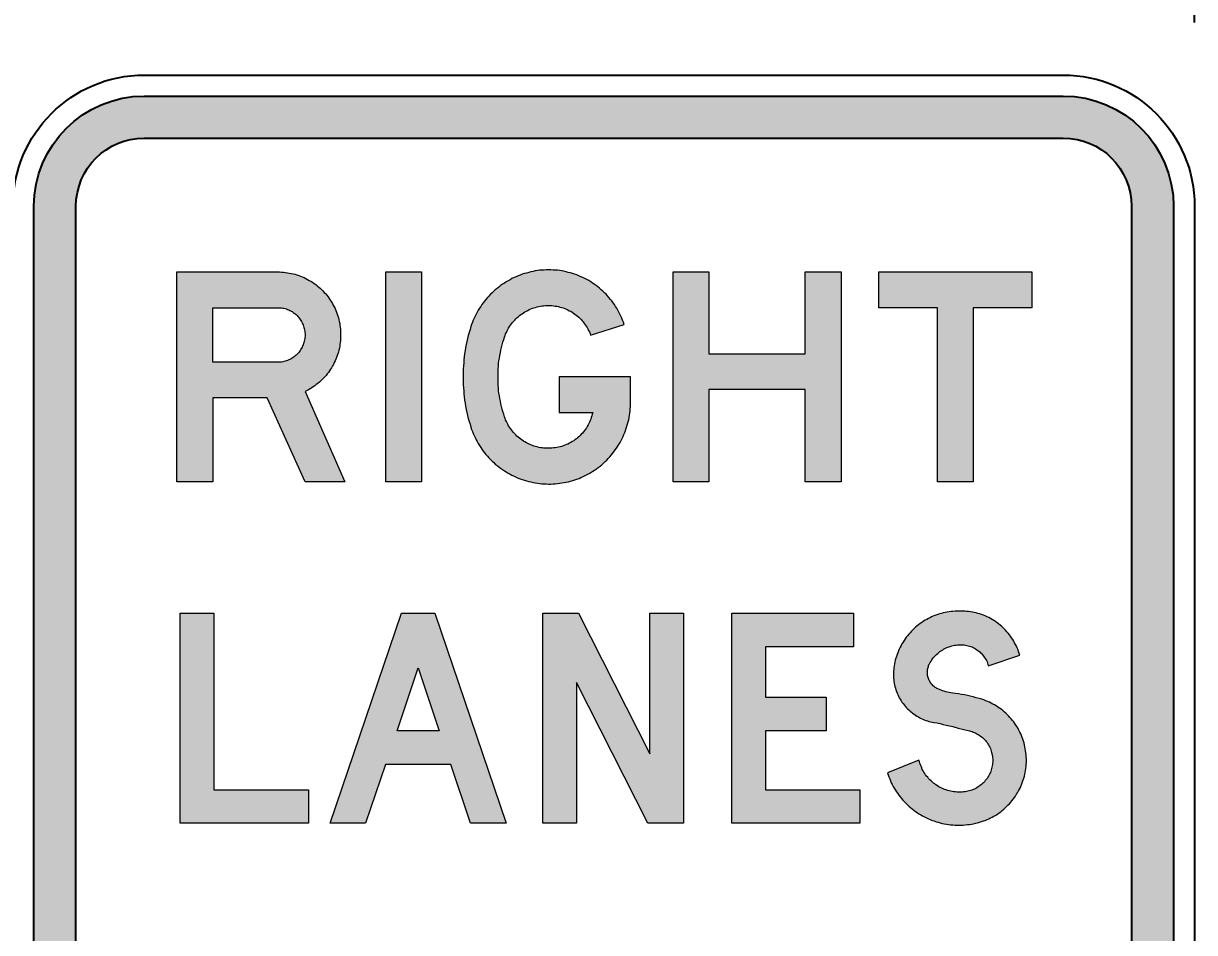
# Model space of a CAD drawing. Extents: x 0 to 420, y 0 to 297.
# Drawn here: x 278.55 to 323.15, y 192.28 to 226.91 of the extents above; entities that cross this region are included whole.
import ezdxf

# ---------------------------------------------------------------- set-up
doc = ezdxf.new("R2010")
doc.units = 0
doc.layers.get('0').update_dxf_attribs({"linetype": 'CONTINUOUS'})
doc.layers.get('DEFPOINTS').update_dxf_attribs({"linetype": 'CONTINUOUS'})
for name, color, linetype in [('L25', 1, 'CONTINUOUS'), ('L35', 3, 'CONTINUOUS'), ('T25', 1, 'CONTINUOUS')]:
    doc.layers.add(name, color=color, linetype=linetype)
doc.styles.add('ISO', font='iso3098b.shx')
doc.dimstyles.new('SIGNSDIM', dxfattribs={"dimtxt": 2.5, "dimasz": 0.2, "dimexe": 1.5, "dimexo": 2, "dimgap": 1.5, "dimtad": 1, "dimdec": 4, "dimlfac": 10, "dimrnd": 1, "dimdsep": 46, "dimtxsty": 'ISO', "dimblk": 'SGNDIM', "dimcen": 2.5, "dimse2": 1, "dimadec": 0, "dimazin": 0, "dimtfac": 1, "dimtdec": 4, "dimtix": 1, "dimtmove": 0, "dimatfit": 3, "dimldrblk": 'SGNDIM', "dimfxl": 1, "dimtolj": 1, "dimtzin": 0, "dimarcsym": 0})

# ---------------------------------------------------------------- blocks, each defined once
blk = doc.blocks.new('SGNDIM')
for p, q in [((0, 4.5), (0, -4.5)), ((0, 0), (-1, 0))]:
    blk.add_line(p, q)
blk = doc.blocks.new('*D46')
at = {"layer": 'DEFPOINTS', "color": 0, "transparency": 16777216}
for p in [(323.153, 237.943), (278.153, 224.943), (323.153, 224.943)]:
    blk.add_point(p, dxfattribs=at)
at = {"layer": 'T25', "color": 0, "lineweight": -2, "transparency": 16777216}
for p, q in [((278.153, 226.943), (278.153, 239.443)), ((323.153, 226.943), (323.153, 239.443)), ((278.353, 237.943), (322.953, 237.943))]:
    blk.add_line(p, q, dxfattribs=at)
at = {"layer": 'T25', "color": 0, "lineweight": -2, "transparency": 16777216, "xscale": 0.2, "yscale": 0.2, "zscale": 0.2, "rotation": 180}
blk.add_blockref('SGNDIM', (278.153, 237.943), dxfattribs=at)
at = {"layer": 'T25', "color": 0, "lineweight": -2, "transparency": 16777216, "xscale": 0.2, "yscale": 0.2, "zscale": 0.2}
blk.add_blockref('SGNDIM', (323.153, 237.943), dxfattribs=at)
at = {"layer": 'T25', "color": 0, "transparency": 16777216, "insert": (300.653, 240.693), "char_height": 2.5, "attachment_point": 5, "style": 'ISO'}
blk.add_mtext('\\A1;450', dxfattribs=at)

msp = doc.modelspace()

# ---------------------------------------------------------------- hatches: boundary and pattern name
at = {"layer": 'L25'}
h = msp.add_hatch(color=256, dxfattribs=at)
edge = h.paths.add_edge_path()
edge.add_line((278.952689, 154.943323), (278.952689, 219.943323))
edge.add_arc((283.152689, 219.943323), 4.2, 90, 180, ccw=False)
edge.add_line((283.152689, 224.143323), (318.152689, 224.143323))
edge.add_arc((318.152689, 219.943323), 4.2, 0, 90, ccw=False)
edge.add_line((322.352689, 219.943323), (322.352689, 154.943323))
edge.add_arc((318.152689, 154.943323), 4.2, -90, 0, ccw=False)
edge.add_line((318.152689, 150.743323), (283.152689, 150.743323))
edge.add_arc((283.152689, 154.943323), 4.2, 180, 270, ccw=False)
edge = h.paths.add_edge_path(flags=16)
edge.add_line((280.552689, 154.943323), (280.552689, 219.943323))
edge.add_arc((283.152689, 219.943323), 2.6, 90, 180, ccw=False)
edge.add_line((283.152689, 222.543323), (318.152689, 222.543323))
edge.add_arc((318.152689, 219.943323), 2.6, 0, 90, ccw=False)
edge.add_line((320.752689, 219.943323), (320.752689, 154.943323))
edge.add_arc((318.152689, 154.943323), 2.6, -90, 0, ccw=False)
edge.add_line((318.152689, 152.343323), (283.152689, 152.343323))
edge.add_arc((283.152689, 154.943323), 2.6, 180, 270, ccw=False)
h = msp.add_hatch(color=256, dxfattribs=at)
h.paths.add_polyline_path([(292.357564, 217.444705), (293.713565, 217.444705), (293.713565, 209.441882), (292.357564, 209.441882)])
h.paths.add_polyline_path([(311.12364, 217.444705), (316.959284, 217.444705), (316.959284, 216.082651), (314.719462, 216.082651), (314.719462, 209.441882), (313.363462, 209.441882), (313.363462, 216.082651), (311.12364, 216.082651)])
h.paths.add_polyline_path([(303.29637, 217.444705), (304.65237, 217.444705), (304.65237, 214.327115), (308.326889, 214.327115), (308.326889, 217.444705), (309.688943, 217.444705), (309.688943, 209.441882), (308.326889, 209.441882), (308.326889, 212.965061), (304.65237, 212.965061), (304.65237, 209.441882), (303.29637, 209.441882)])
h.paths.add_polyline_path([(288.235081, 214.006276), (285.75917, 214.006276), (285.75917, 216.082651), (288.235081, 216.082651), (288.28351, 216.082651), (288.331938, 216.082651), (288.380367, 216.076598), (288.428796, 216.064491), (288.471171, 216.058437), (288.519599, 216.04633), (288.568028, 216.034223), (288.610403, 216.016062), (288.658831, 215.997901), (288.701206, 215.97974), (288.743581, 215.955526), (288.785956, 215.931312), (288.822278, 215.901044), (288.864653, 215.87683), (288.900974, 215.846562), (288.937296, 215.816294), (288.973617, 215.779973), (289.003885, 215.743651), (289.034153, 215.70733), (289.064421, 215.671008), (289.094689, 215.634687), (289.118903, 215.592312), (289.143117, 215.549937), (289.167331, 215.507562), (289.185492, 215.465187), (289.203653, 215.422812), (289.221814, 215.374383), (289.233921, 215.332008), (289.246028, 215.28358), (289.258135, 215.235151), (289.264189, 215.186722), (289.270242, 215.138294), (289.276296, 215.089865), (289.276296, 215.041437), (289.276296, 214.999062), (289.270242, 214.950633), (289.264189, 214.902205), (289.258135, 214.853776), (289.246028, 214.805347), (289.233921, 214.756919), (289.221814, 214.714544), (289.203653, 214.666115), (289.185492, 214.62374), (289.167331, 214.581365), (289.143117, 214.53899), (289.118903, 214.496615), (289.094689, 214.45424), (289.064421, 214.417919), (289.034153, 214.375544), (289.003885, 214.339222), (288.973617, 214.308954), (288.937296, 214.272633), (288.900974, 214.242365), (288.864653, 214.212097), (288.822278, 214.181829), (288.785956, 214.157615), (288.743581, 214.133401), (288.701206, 214.109187), (288.658831, 214.091026), (288.610403, 214.072865), (288.568028, 214.054704), (288.519599, 214.042597), (288.471171, 214.03049), (288.428796, 214.018383), (288.380367, 214.012329), (288.331938, 214.006276), (288.28351, 214.006276)], flags=16)
h.paths.add_polyline_path([(289.276296, 212.886365), (290.795742, 209.441882), (289.276296, 209.441882), (287.835545, 212.644222), (285.75917, 212.644222), (285.75917, 209.441882), (284.397116, 209.441882), (284.397116, 217.444705), (288.235081, 217.444705), (288.307724, 217.444705), (288.380367, 217.438652), (288.459063, 217.432598), (288.531706, 217.426544), (288.604349, 217.414437), (288.676992, 217.40233), (288.749635, 217.390223), (288.822278, 217.372062), (288.894921, 217.353901), (288.96151, 217.335741), (289.034153, 217.311526), (289.100742, 217.287312), (289.173385, 217.257044), (289.239974, 217.226776), (289.306564, 217.196509), (289.373153, 217.160187), (289.439742, 217.123866), (289.500278, 217.087544), (289.560814, 217.051223), (289.621349, 217.008848), (289.681885, 216.960419), (289.742421, 216.918044), (289.796903, 216.869616), (289.857439, 216.821187), (289.905867, 216.772759), (289.960349, 216.718276), (290.008778, 216.663794), (290.06326, 216.609312), (290.105635, 216.55483), (290.154064, 216.494294), (290.196439, 216.433758), (290.238814, 216.373223), (290.275135, 216.312687), (290.31751, 216.246098), (290.353832, 216.179508), (290.3841, 216.118973), (290.420421, 216.052383), (290.444635, 215.97974), (290.474903, 215.913151), (290.499117, 215.840508), (290.523332, 215.773919), (290.547546, 215.701276), (290.565707, 215.628633), (290.577814, 215.55599), (290.595975, 215.483348), (290.608082, 215.410705), (290.614135, 215.338062), (290.626242, 215.265419), (290.632296, 215.192776), (290.632296, 215.120133), (290.632296, 215.041437), (290.632296, 214.968794), (290.632296, 214.896151), (290.626242, 214.823508), (290.614135, 214.750865), (290.608082, 214.684276), (290.595975, 214.611633), (290.583867, 214.53899), (290.565707, 214.466347), (290.547546, 214.393704), (290.529385, 214.327115), (290.505171, 214.260526), (290.480957, 214.187883), (290.450689, 214.121294), (290.420421, 214.054704), (290.390153, 213.988115), (290.359885, 213.921526), (290.323564, 213.86099), (290.287242, 213.794401), (290.250921, 213.733865), (290.208546, 213.673329), (290.166171, 213.618847), (290.123796, 213.558311), (290.075367, 213.503829), (290.026939, 213.449347), (289.97851, 213.394865), (289.930082, 213.340383), (289.875599, 213.291954), (289.821117, 213.243526), (289.766635, 213.195097), (289.706099, 213.152722), (289.651617, 213.104293), (289.591082, 213.061918), (289.530546, 213.025597), (289.47001, 212.989276), (289.403421, 212.952954), (289.336831, 212.916633)])
h.paths.add_polyline_path([(298.550369, 217.523402), (298.465619, 217.523402), (298.380869, 217.517348), (298.296119, 217.511294), (298.211369, 217.505241), (298.126619, 217.493134), (298.041869, 217.481027), (297.963173, 217.462866), (297.878423, 217.444705), (297.793673, 217.426544), (297.714976, 217.40233), (297.630226, 217.378116), (297.55153, 217.353901), (297.472833, 217.323634), (297.394137, 217.293366), (297.31544, 217.263098), (297.236744, 217.226776), (297.158047, 217.190455), (297.085405, 217.14808), (297.012762, 217.105705), (296.934065, 217.06333), (296.867476, 217.020955), (296.794833, 216.972526), (296.72219, 216.924098), (296.655601, 216.869616), (296.589012, 216.815134), (296.522422, 216.760651), (296.461887, 216.706169), (296.401351, 216.645633), (296.340815, 216.591151), (296.280279, 216.524562), (296.225797, 216.464026), (296.165261, 216.397437), (296.116833, 216.330848), (296.062351, 216.264258), (296.013922, 216.197669), (295.965494, 216.125026), (295.917065, 216.058437), (295.87469, 215.985794), (295.832315, 215.907098), (295.78994, 215.834455), (295.753619, 215.755758), (295.717297, 215.683115), (295.680976, 215.604419), (295.650708, 215.525723), (295.62044, 215.447026), (295.596226, 215.362276), (295.559904, 215.253312), (295.523583, 215.138294), (295.493315, 215.023276), (295.469101, 214.908258), (295.438833, 214.79324), (295.414618, 214.678222), (295.390404, 214.563204), (295.372243, 214.448187), (295.354083, 214.327115), (295.341976, 214.212097), (295.323815, 214.091026), (295.317761, 213.976008), (295.305654, 213.86099), (295.299601, 213.739919), (295.293547, 213.618847), (295.293547, 213.503829), (295.293547, 213.382758), (295.293547, 213.26774), (295.299601, 213.146668), (295.305654, 213.031651), (295.317761, 212.910579), (295.323815, 212.795561), (295.341976, 212.680543), (295.354083, 212.559472), (295.372243, 212.444454), (295.390404, 212.329436), (295.414618, 212.208365), (295.438833, 212.093347), (295.469101, 211.978329), (295.493315, 211.863311), (295.523583, 211.748293), (295.559904, 211.639329), (295.596226, 211.524311), (295.62044, 211.445615), (295.650708, 211.366918), (295.680976, 211.288222), (295.717297, 211.209525), (295.753619, 211.130829), (295.78994, 211.052132), (295.832315, 210.979489), (295.87469, 210.906847), (295.917065, 210.834204), (295.965494, 210.761561), (296.013922, 210.688918), (296.062351, 210.622329), (296.116833, 210.555739), (296.165261, 210.48915), (296.225797, 210.422561), (296.280279, 210.362025), (296.340815, 210.301489), (296.401351, 210.240954), (296.461887, 210.180418), (296.522422, 210.125936), (296.589012, 210.071454), (296.655601, 210.016971), (296.72219, 209.968543), (296.794833, 209.920114), (296.867476, 209.871686), (296.934065, 209.823257), (297.012762, 209.780882), (297.085405, 209.738507), (297.158047, 209.702186), (297.236744, 209.665864), (297.31544, 209.629543), (297.394137, 209.593221), (297.472833, 209.562953), (297.55153, 209.532686), (297.630226, 209.508471), (297.714976, 209.484257), (297.793673, 209.460043), (297.878423, 209.441882), (297.963173, 209.423721), (298.041869, 209.411614), (298.126619, 209.393453), (298.211369, 209.3874), (298.296119, 209.375293), (298.380869, 209.369239), (298.465619, 209.369239), (298.550369, 209.363186), (298.635119, 209.363186), (298.719869, 209.369239), (298.804619, 209.375293), (298.889369, 209.381346), (298.974119, 209.393453), (299.058869, 209.405561), (299.143619, 209.417668), (299.222316, 209.435828), (299.307066, 209.453989), (299.385762, 209.478203), (299.470512, 209.496364), (299.549209, 209.526632), (299.627905, 209.550846), (299.712655, 209.581114), (299.785298, 209.617436), (299.863994, 209.647703), (299.942691, 209.684025), (300.015334, 209.7264), (300.09403, 209.762721), (300.166673, 209.805096), (300.239316, 209.853525), (300.305905, 209.8959), (300.378548, 209.944329), (300.445137, 209.998811), (300.511727, 210.047239), (300.578316, 210.101721), (300.638852, 210.156204), (300.705441, 210.216739), (300.765977, 210.277275), (300.820459, 210.337811), (300.880995, 210.398346), (300.935477, 210.464936), (300.989959, 210.525471), (301.038387, 210.592061), (301.09287, 210.664704), (301.141298, 210.731293), (301.183673, 210.803936), (301.232102, 210.876579), (301.274477, 210.949222), (301.310798, 211.021864), (301.353173, 211.100561), (301.389495, 211.173204), (301.419763, 211.2519), (301.456084, 211.330597), (301.486352, 211.409293), (301.510566, 211.48799), (301.53478, 211.57274), (301.558995, 211.651436), (301.583209, 211.736186), (301.60137, 211.814882), (301.61953, 211.899632), (301.631638, 211.984383), (301.643745, 212.069133), (301.655852, 212.153883), (301.661905, 212.232579), (301.667959, 212.317329), (301.667959, 212.402079), (301.667959, 213.443294), (298.949905, 213.443294), (298.949905, 212.087293), (300.233262, 212.087293), (300.215102, 212.020704), (300.202994, 211.960168), (300.17878, 211.899632), (300.160619, 211.839097), (300.136405, 211.784615), (300.112191, 211.724079), (300.081923, 211.669597), (300.057709, 211.615115), (300.021387, 211.560632), (299.991119, 211.50615), (299.954798, 211.451668), (299.918477, 211.40324), (299.876102, 211.348757), (299.83978, 211.300329), (299.797405, 211.257954), (299.748977, 211.209525), (299.706602, 211.16715), (299.658173, 211.124775), (299.609744, 211.088454), (299.555262, 211.052132), (299.506834, 211.015811), (299.452351, 210.979489), (299.397869, 210.949222), (299.343387, 210.918954), (299.282851, 210.888686), (299.228369, 210.864472), (299.167834, 210.840257), (299.107298, 210.816043), (299.052816, 210.797882), (298.99228, 210.779722), (298.925691, 210.767614), (298.865155, 210.755507), (298.804619, 210.7434), (298.744083, 210.737347), (298.677494, 210.731293), (298.616958, 210.725239), (298.550369, 210.725239), (298.489833, 210.725239), (298.429298, 210.731293), (298.362708, 210.731293), (298.302173, 210.7434), (298.241637, 210.749454), (298.175048, 210.761561), (298.114512, 210.779722), (298.053976, 210.791829), (297.99344, 210.809989), (297.932905, 210.834204), (297.878423, 210.858418), (297.817887, 210.882632), (297.763405, 210.906847), (297.708923, 210.937114), (297.648387, 210.967382), (297.599958, 210.99765), (297.545476, 211.033972), (297.490994, 211.070293), (297.442565, 211.112668), (297.394137, 211.148989), (297.345708, 211.191364), (297.303333, 211.233739), (297.260958, 211.282168), (297.218583, 211.330597), (297.176208, 211.372972), (297.139887, 211.427454), (297.097512, 211.475882), (297.067244, 211.530365), (297.030922, 211.584847), (297.000655, 211.639329), (296.970387, 211.693811), (296.946172, 211.748293), (296.915904, 211.808829), (296.897744, 211.863311), (296.873529, 211.923847), (296.843262, 212.020704), (296.812994, 212.123615), (296.782726, 212.220472), (296.758512, 212.323383), (296.734297, 212.42024), (296.716137, 212.52315), (296.691922, 212.626061), (296.679815, 212.722918), (296.661654, 212.825829), (296.649547, 212.92874), (296.643494, 213.031651), (296.631387, 213.134561), (296.625333, 213.237472), (296.625333, 213.340383), (296.625333, 213.443294), (296.625333, 213.546204), (296.625333, 213.649115), (296.631387, 213.752026), (296.643494, 213.854936), (296.649547, 213.957847), (296.661654, 214.060758), (296.679815, 214.163669), (296.691922, 214.266579), (296.716137, 214.36949), (296.734297, 214.466347), (296.758512, 214.569258), (296.782726, 214.666115), (296.812994, 214.769026), (296.843262, 214.865883), (296.873529, 214.96274), (296.897744, 215.023276), (296.915904, 215.083812), (296.946172, 215.138294), (296.970387, 215.19883), (297.000655, 215.253312), (297.030922, 215.307794), (297.067244, 215.362276), (297.097512, 215.410705), (297.139887, 215.465187), (297.176208, 215.513615), (297.218583, 215.562044), (297.260958, 215.610473), (297.303333, 215.652848), (297.345708, 215.695223), (297.394137, 215.737598), (297.442565, 215.779973), (297.490994, 215.816294), (297.545476, 215.852615), (297.599958, 215.888937), (297.648387, 215.919205), (297.708923, 215.949473), (297.763405, 215.97974), (297.817887, 216.010008), (297.878423, 216.034223), (297.932905, 216.058437), (297.99344, 216.076598), (298.053976, 216.094758), (298.114512, 216.112919), (298.175048, 216.125026), (298.241637, 216.137133), (298.302173, 216.149241), (298.362708, 216.155294), (298.429298, 216.161348), (298.489833, 216.161348), (298.550369, 216.161348), (298.616958, 216.161348), (298.677494, 216.161348), (298.73803, 216.155294), (298.804619, 216.143187), (298.865155, 216.137133), (298.925691, 216.125026), (298.986226, 216.106866), (299.046762, 216.088705), (299.107298, 216.070544), (299.167834, 216.04633), (299.228369, 216.022115), (299.282851, 215.997901), (299.337334, 215.967633), (299.397869, 215.943419), (299.446298, 215.907098), (299.50078, 215.87683), (299.555262, 215.840508), (299.603691, 215.798133), (299.652119, 215.761812), (299.700548, 215.719437), (299.742923, 215.677062), (299.791352, 215.628633), (299.833727, 215.586258), (299.870048, 215.53783), (299.912423, 215.483348), (299.948744, 215.434919), (299.985066, 215.380437), (300.015334, 215.325955), (300.045602, 215.271472), (300.075869, 215.21699), (300.106137, 215.162508), (300.130352, 215.101972), (300.148512, 215.041437), (301.43187, 215.447026), (301.401602, 215.525723), (301.371334, 215.604419), (301.341066, 215.683115), (301.304745, 215.755758), (301.268423, 215.834455), (301.232102, 215.907098), (301.189727, 215.985794), (301.147352, 216.058437), (301.104977, 216.125026), (301.056548, 216.197669), (301.00812, 216.264258), (300.959691, 216.336901), (300.905209, 216.397437), (300.850727, 216.464026), (300.796245, 216.530616), (300.741762, 216.591151), (300.681227, 216.651687), (300.620691, 216.706169), (300.554102, 216.766705), (300.493566, 216.821187), (300.426977, 216.875669), (300.360387, 216.924098), (300.293798, 216.972526), (300.221155, 217.020955), (300.154566, 217.069384), (300.081923, 217.111759), (300.00928, 217.154134), (299.930584, 217.190455), (299.857941, 217.226776), (299.779244, 217.263098), (299.700548, 217.299419), (299.621851, 217.329687), (299.543155, 217.353901), (299.464459, 217.384169), (299.385762, 217.408384), (299.301012, 217.426544), (299.222316, 217.450759), (299.137566, 217.468919), (299.052816, 217.481027), (298.974119, 217.493134), (298.889369, 217.505241), (298.804619, 217.511294), (298.719869, 217.517348), (298.635119, 217.523402)])
h = msp.add_hatch(color=256, dxfattribs=at)
h.paths.add_polyline_path([(305.531768, 204.440093), (310.168805, 204.440093), (310.168805, 203.162789), (306.815126, 203.162789), (306.815126, 201.243806), (309.127591, 201.243806), (309.127591, 199.960449), (306.815126, 199.960449), (306.815126, 197.720627), (310.410948, 197.720627), (310.410948, 196.443323), (305.531768, 196.443323)])
h.paths.add_polyline_path([(298.33407, 204.440093), (299.690071, 204.440093), (302.408125, 199.082681), (302.408125, 204.440093), (303.685429, 204.440093), (303.685429, 196.443323), (302.329428, 196.443323), (299.611374, 201.800735), (299.611374, 196.443323), (298.33407, 196.443323)])
h.paths.add_polyline_path([(290.228337, 196.443323), (292.946391, 204.440093), (294.223695, 204.440093), (296.941749, 196.443323), (295.579695, 196.443323), (294.822998, 198.683145), (292.347087, 198.683145), (291.584337, 196.443323)])
h.paths.add_polyline_path([(294.381087, 199.960449), (292.782944, 199.960449), (293.582016, 202.363717)], flags=16)
h.paths.add_polyline_path([(284.525871, 204.440093), (285.803175, 204.440093), (285.803175, 197.720627), (289.405051, 197.720627), (289.405051, 196.443323), (284.525871, 196.443323)])
h.paths.add_polyline_path([(315.296181, 202.442414), (316.494788, 202.84195), (316.476628, 202.914592), (316.452413, 202.981182), (316.428199, 203.053825), (316.397931, 203.120414), (316.367663, 203.187003), (316.337396, 203.253593), (316.301074, 203.320182), (316.264753, 203.380718), (316.228431, 203.447307), (316.186056, 203.507843), (316.143681, 203.568378), (316.101306, 203.62286), (316.052878, 203.683396), (316.004449, 203.737878), (315.95602, 203.792361), (315.907592, 203.846843), (315.85311, 203.895271), (315.798628, 203.9437), (315.744145, 203.992128), (315.68361, 204.040557), (315.629128, 204.082932), (315.568592, 204.125307), (315.508056, 204.167682), (315.441467, 204.204003), (315.380931, 204.240325), (315.314342, 204.276646), (315.247752, 204.306914), (315.181163, 204.337182), (315.114574, 204.36745), (315.041931, 204.391664), (314.975342, 204.415878), (314.902699, 204.434039), (314.83611, 204.4522), (314.763467, 204.470361), (314.690824, 204.488521), (314.618181, 204.500629), (314.545538, 204.506682), (314.472895, 204.512736), (314.400252, 204.518789), (314.321556, 204.524843), (314.248913, 204.524843), (314.17627, 204.524843), (314.103627, 204.518789), (314.030984, 204.518789), (313.952288, 204.512736), (313.879645, 204.506682), (313.807002, 204.494575), (313.728306, 204.482468), (313.655663, 204.470361), (313.58302, 204.4522), (313.510377, 204.434039), (313.437734, 204.415878), (313.371145, 204.391664), (313.298502, 204.36745), (313.225859, 204.337182), (313.15927, 204.312968), (313.092681, 204.276646), (313.026091, 204.246378), (312.959502, 204.210057), (312.892913, 204.173736), (312.832377, 204.137414), (312.765788, 204.095039), (312.705252, 204.052664), (312.644716, 204.004236), (312.590234, 203.961861), (312.529698, 203.913432), (312.475216, 203.85895), (312.420734, 203.810521), (312.366252, 203.756039), (312.317823, 203.701557), (312.269395, 203.647075), (312.220966, 203.586539), (312.172538, 203.526003), (312.130163, 203.465468), (312.087788, 203.404932), (312.051466, 203.344396), (312.009091, 203.277807), (311.97277, 203.211218), (311.936448, 203.144628), (311.90618, 203.078039), (311.875913, 203.01145), (311.845645, 202.938807), (311.82143, 202.872217), (311.797216, 202.799575), (311.779055, 202.726932), (311.754841, 202.654289), (311.73668, 202.581646), (311.724573, 202.509003), (311.712466, 202.43636), (311.700359, 202.363717), (311.694305, 202.297128), (311.688252, 202.230539), (311.682198, 202.163949), (311.682198, 202.103414), (311.682198, 202.036824), (311.688252, 201.970235), (311.694305, 201.903646), (311.700359, 201.84311), (311.712466, 201.776521), (311.724573, 201.709932), (311.742734, 201.649396), (311.760895, 201.582806), (311.779055, 201.522271), (311.797216, 201.461735), (311.82143, 201.401199), (311.851698, 201.340664), (311.875913, 201.280128), (311.90618, 201.225646), (311.942502, 201.16511), (311.97277, 201.110628), (312.009091, 201.056146), (312.051466, 201.001664), (312.087788, 200.953235), (312.130163, 200.898753), (312.172538, 200.850324), (312.220966, 200.801896), (312.269395, 200.759521), (312.317823, 200.717146), (312.366252, 200.674771), (312.41468, 200.632396), (312.469163, 200.596074), (312.523645, 200.559753), (312.578127, 200.523431), (312.632609, 200.493163), (312.687091, 200.462896), (312.741573, 200.432628), (312.802109, 200.408413), (312.856591, 200.384199), (312.917127, 200.359985), (312.977663, 200.341824), (313.038198, 200.323663), (313.098734, 200.305503), (313.15927, 200.293396), (313.219806, 200.281288), (313.340877, 200.263128), (313.461949, 200.238913), (313.576966, 200.208645), (313.698038, 200.184431), (313.819109, 200.154163), (313.940181, 200.123895), (314.152056, 200.069413), (314.363931, 200.014931), (314.575806, 199.960449), (314.624235, 199.948342), (314.678717, 199.936235), (314.727145, 199.918074), (314.775574, 199.899913), (314.817949, 199.875699), (314.866377, 199.851485), (314.908752, 199.82727), (314.951127, 199.797003), (314.993502, 199.766735), (315.035877, 199.736467), (315.078252, 199.706199), (315.114574, 199.669878), (315.150895, 199.633556), (315.187217, 199.597235), (315.217485, 199.55486), (315.247752, 199.512485), (315.27802, 199.47011), (315.308288, 199.427735), (315.332503, 199.379306), (315.356717, 199.336931), (315.374878, 199.288502), (315.393038, 199.240074), (315.411199, 199.191645), (315.423306, 199.143217), (315.435413, 199.094788), (315.44752, 199.040306), (315.459628, 198.991877), (315.459628, 198.937395), (315.465681, 198.888967), (315.465681, 198.834484), (315.465681, 198.786056), (315.459628, 198.731574), (315.459628, 198.683145), (315.44752, 198.628663), (315.435413, 198.580234), (315.423306, 198.525752), (315.411199, 198.477324), (315.393038, 198.428895), (315.374878, 198.380467), (315.350663, 198.332038), (315.332503, 198.283609), (315.302235, 198.235181), (315.27802, 198.192806), (315.247752, 198.150431), (315.217485, 198.108056), (315.181163, 198.065681), (315.150895, 198.023306), (315.114574, 197.986984), (315.072199, 197.950663), (315.035877, 197.914341), (314.993502, 197.884074), (314.951127, 197.853806), (314.908752, 197.823538), (314.860324, 197.79327), (314.817949, 197.769056), (314.76952, 197.744841), (314.721092, 197.726681), (314.672663, 197.702466), (314.624235, 197.690359), (314.569752, 197.672199), (314.521324, 197.660091), (314.466842, 197.647984), (314.418413, 197.641931), (314.357877, 197.635877), (314.297342, 197.629824), (314.236806, 197.629824), (314.170217, 197.629824), (314.109681, 197.629824), (314.049145, 197.635877), (313.988609, 197.641931), (313.928074, 197.647984), (313.867538, 197.660091), (313.807002, 197.678252), (313.746466, 197.690359), (313.691984, 197.714574), (313.631449, 197.732734), (313.576966, 197.756949), (313.522484, 197.781163), (313.461949, 197.805377), (313.41352, 197.835645), (313.359038, 197.871966), (313.304556, 197.902234), (313.256127, 197.938556), (313.207699, 197.974877), (313.15927, 198.017252), (313.116895, 198.059627), (313.068466, 198.102002), (313.026091, 198.144377), (312.98977, 198.192806), (312.947395, 198.235181), (312.911073, 198.289663), (312.880806, 198.338092), (312.844484, 198.392574), (312.814216, 198.441002), (312.783948, 198.495484), (312.759734, 198.549967), (312.73552, 198.610502), (312.711306, 198.664984), (312.693145, 198.72552), (312.674984, 198.786056), (312.656823, 198.840538), (311.458216, 198.362306), (311.48243, 198.283609), (311.512698, 198.210967), (311.542966, 198.138324), (311.573234, 198.059627), (311.603502, 197.986984), (311.639823, 197.914341), (311.676145, 197.847752), (311.71852, 197.775109), (311.760895, 197.70852), (311.80327, 197.641931), (311.845645, 197.575341), (311.894073, 197.508752), (311.942502, 197.442163), (311.996984, 197.381627), (312.045413, 197.321091), (312.099895, 197.260556), (312.154377, 197.206073), (312.214913, 197.145538), (312.275448, 197.091056), (312.335984, 197.042627), (312.39652, 196.988145), (312.457055, 196.939716), (312.523645, 196.891288), (312.590234, 196.848913), (312.656823, 196.800484), (312.723413, 196.764163), (312.796056, 196.721788), (312.868698, 196.685466), (312.941341, 196.649145), (313.013984, 196.612823), (313.086627, 196.582555), (313.15927, 196.552288), (313.237966, 196.528073), (313.310609, 196.497805), (313.389306, 196.479645), (313.468002, 196.45543), (313.540645, 196.43727), (313.619341, 196.419109), (313.704091, 196.407002), (313.782788, 196.394895), (313.861484, 196.382788), (313.940181, 196.376734), (314.018877, 196.37068), (314.097574, 196.37068), (314.182324, 196.364627), (314.26102, 196.37068), (314.339717, 196.37068), (314.418413, 196.376734), (314.503163, 196.388841), (314.581859, 196.394895), (314.660556, 196.413055), (314.739252, 196.425163), (314.817949, 196.443323), (314.890592, 196.461484), (314.963235, 196.479645), (315.035877, 196.503859), (315.10852, 196.528073), (315.17511, 196.552288), (315.247752, 196.582555), (315.314342, 196.612823), (315.380931, 196.643091), (315.44752, 196.679413), (315.51411, 196.715734), (315.580699, 196.752055), (315.641235, 196.794431), (315.707824, 196.836806), (315.76836, 196.879181), (315.822842, 196.927609), (315.883378, 196.976038), (315.93786, 197.024466), (315.992342, 197.078948), (316.046824, 197.127377), (316.101306, 197.181859), (316.149735, 197.242395), (316.198163, 197.296877), (316.246592, 197.357413), (316.288967, 197.417948), (316.331342, 197.478484), (316.373717, 197.545074), (316.410038, 197.605609), (316.44636, 197.672199), (316.482681, 197.738788), (316.519003, 197.805377), (316.549271, 197.87802), (316.573485, 197.944609), (316.603753, 198.017252), (316.627967, 198.089895), (316.646128, 198.162538), (316.670342, 198.235181), (316.688503, 198.307824), (316.70061, 198.380467), (316.718771, 198.453109), (316.724824, 198.525752), (316.736931, 198.604449), (316.742985, 198.677092), (316.749039, 198.749734), (316.749039, 198.828431), (316.749039, 198.901074), (316.742985, 198.97977), (316.736931, 199.052413), (316.730878, 199.13111), (316.718771, 199.203752), (316.706664, 199.276395), (316.694556, 199.349038), (316.676396, 199.421681), (316.658235, 199.500377), (316.640074, 199.566967), (316.61586, 199.63961), (316.585592, 199.712253), (316.561378, 199.778842), (316.53111, 199.851485), (316.500842, 199.918074), (316.464521, 199.984663), (316.428199, 200.051253), (316.391878, 200.117842), (316.349503, 200.178378), (316.307128, 200.244967), (316.264753, 200.305503), (316.216324, 200.359985), (316.167896, 200.420521), (316.119467, 200.475003), (316.071038, 200.535538), (316.016556, 200.583967), (315.962074, 200.638449), (315.901538, 200.686878), (315.847056, 200.735306), (315.78652, 200.783735), (315.725985, 200.82611), (315.665449, 200.868485), (315.59886, 200.91086), (315.538324, 200.947181), (315.471735, 200.983503), (315.405145, 201.019824), (315.338556, 201.056146), (315.265913, 201.086414), (315.199324, 201.110628), (315.126681, 201.140896), (315.054038, 201.16511), (314.945074, 201.195378), (314.83611, 201.225646), (314.727145, 201.255914), (314.612127, 201.286181), (314.503163, 201.310396), (314.388145, 201.33461), (314.279181, 201.352771), (314.164163, 201.370931), (314.049145, 201.389092), (313.940181, 201.401199), (313.873591, 201.413306), (313.807002, 201.425414), (313.746466, 201.437521), (313.685931, 201.449628), (313.619341, 201.467789), (313.558806, 201.492003), (313.49827, 201.510164), (313.437734, 201.534378), (313.377199, 201.564646), (313.340877, 201.576753), (313.310609, 201.600967), (313.274288, 201.619128), (313.24402, 201.643342), (313.213752, 201.667557), (313.183484, 201.691771), (313.15927, 201.722039), (313.135056, 201.752307), (313.110841, 201.782574), (313.086627, 201.812842), (313.068466, 201.849164), (313.050306, 201.885485), (313.032145, 201.915753), (313.020038, 201.952074), (313.001877, 201.994449), (312.995823, 202.030771), (312.983716, 202.067092), (312.977663, 202.103414), (312.977663, 202.145789), (312.977663, 202.18211), (312.977663, 202.224485), (312.977663, 202.260807), (312.983716, 202.303182), (312.98977, 202.339503), (313.001877, 202.375825), (313.013984, 202.412146), (313.026091, 202.454521), (313.038198, 202.484789), (313.056359, 202.52111), (313.086627, 202.569539), (313.116895, 202.617967), (313.147163, 202.666396), (313.177431, 202.708771), (313.213752, 202.751146), (313.250074, 202.793521), (313.286395, 202.835896), (313.32877, 202.872217), (313.371145, 202.908539), (313.41352, 202.94486), (313.455895, 202.981182), (313.504324, 203.01145), (313.546699, 203.041718), (313.595127, 203.071985), (313.643556, 203.0962), (313.698038, 203.120414), (313.746466, 203.144628), (313.800949, 203.162789), (313.849377, 203.18095), (313.903859, 203.19911), (313.958342, 203.211218), (314.012824, 203.223325), (314.067306, 203.229378), (314.121788, 203.235432), (314.17627, 203.241485), (314.230752, 203.241485), (314.279181, 203.241485), (314.333663, 203.241485), (314.382092, 203.235432), (314.43052, 203.229378), (314.485002, 203.217271), (314.533431, 203.205164), (314.581859, 203.193057), (314.630288, 203.174896), (314.678717, 203.156735), (314.727145, 203.132521), (314.76952, 203.108307), (314.811895, 203.084093), (314.860324, 203.053825), (314.896645, 203.023557), (314.93902, 202.993289), (314.981395, 202.963021), (315.017717, 202.9267), (315.054038, 202.890378), (315.084306, 202.848003), (315.114574, 202.805628), (315.144842, 202.769307), (315.17511, 202.720878), (315.199324, 202.678503), (315.223538, 202.636128), (315.247752, 202.5877), (315.265913, 202.539271), (315.284074, 202.490842)])

# ---------------------------------------------------------------- linework, layer by layer
for points in [[(278.952689, 154.943323), (278.952689, 219.943323, -0.414213562), (283.152689, 224.143323), (318.152689, 224.143323, -0.414213562), (322.352689, 219.943323), (322.352689, 154.943323, -0.414213562), (318.152689, 150.743323), (283.152689, 150.743323, -0.414213562)], [(280.552689, 154.943323), (280.552689, 219.943323, -0.414213562), (283.152689, 222.543323), (318.152689, 222.543323, -0.414213562), (320.752689, 219.943323), (320.752689, 154.943323, -0.414213562), (318.152689, 152.343323), (283.152689, 152.343323, -0.414213562)]]:
    msp.add_lwpolyline(points, format="xyb", close=True, dxfattribs=at)
at = {"layer": 'L25', "lineweight": 0}
for points in [[(289.276296, 212.886365), (290.795742, 209.441882), (289.276296, 209.441882), (287.835545, 212.644222), (285.75917, 212.644222), (285.75917, 209.441882), (284.397116, 209.441882), (284.397116, 217.444705), (288.235081, 217.444705), (288.307724, 217.444705), (288.380367, 217.438652), (288.459063, 217.432598), (288.531706, 217.426544), (288.604349, 217.414437), (288.676992, 217.40233), (288.749635, 217.390223), (288.822278, 217.372062), (288.894921, 217.353901), (288.96151, 217.335741), (289.034153, 217.311526), (289.100742, 217.287312), (289.173385, 217.257044), (289.239974, 217.226776), (289.306564, 217.196509), (289.373153, 217.160187), (289.439742, 217.123866), (289.500278, 217.087544), (289.560814, 217.051223), (289.621349, 217.008848), (289.681885, 216.960419), (289.742421, 216.918044), (289.796903, 216.869616), (289.857439, 216.821187), (289.905867, 216.772759), (289.960349, 216.718276), (290.008778, 216.663794), (290.06326, 216.609312), (290.105635, 216.55483), (290.154064, 216.494294), (290.196439, 216.433758), (290.238814, 216.373223), (290.275135, 216.312687), (290.31751, 216.246098), (290.353832, 216.179508), (290.3841, 216.118973), (290.420421, 216.052383), (290.444635, 215.97974), (290.474903, 215.913151), (290.499117, 215.840508), (290.523332, 215.773919), (290.547546, 215.701276), (290.565707, 215.628633), (290.577814, 215.55599), (290.595975, 215.483348), (290.608082, 215.410705), (290.614135, 215.338062), (290.626242, 215.265419), (290.632296, 215.192776), (290.632296, 215.120133), (290.632296, 215.041437), (290.632296, 214.968794), (290.632296, 214.896151), (290.626242, 214.823508), (290.614135, 214.750865), (290.608082, 214.684276), (290.595975, 214.611633), (290.583867, 214.53899), (290.565707, 214.466347), (290.547546, 214.393704), (290.529385, 214.327115), (290.505171, 214.260526), (290.480957, 214.187883), (290.450689, 214.121294), (290.420421, 214.054704), (290.390153, 213.988115), (290.359885, 213.921526), (290.323564, 213.86099), (290.287242, 213.794401), (290.250921, 213.733865), (290.208546, 213.673329), (290.166171, 213.618847), (290.123796, 213.558311), (290.075367, 213.503829), (290.026939, 213.449347), (289.97851, 213.394865), (289.930082, 213.340383), (289.875599, 213.291954), (289.821117, 213.243526), (289.766635, 213.195097), (289.706099, 213.152722), (289.651617, 213.104293), (289.591082, 213.061918), (289.530546, 213.025597), (289.47001, 212.989276), (289.403421, 212.952954), (289.336831, 212.916633)], [(292.357564, 217.444705), (293.713565, 217.444705), (293.713565, 209.441882), (292.357564, 209.441882), (292.357564, 217.444705)], [(298.550369, 217.523402), (298.465619, 217.523402), (298.380869, 217.517348), (298.296119, 217.511294), (298.211369, 217.505241), (298.126619, 217.493134), (298.041869, 217.481027), (297.963173, 217.462866), (297.878423, 217.444705), (297.793673, 217.426544), (297.714976, 217.40233), (297.630226, 217.378116), (297.55153, 217.353901), (297.472833, 217.323634), (297.394137, 217.293366), (297.31544, 217.263098), (297.236744, 217.226776), (297.158047, 217.190455), (297.085405, 217.14808), (297.012762, 217.105705), (296.934065, 217.06333), (296.867476, 217.020955), (296.794833, 216.972526), (296.72219, 216.924098), (296.655601, 216.869616), (296.589012, 216.815134), (296.522422, 216.760651), (296.461887, 216.706169), (296.401351, 216.645633), (296.340815, 216.591151), (296.280279, 216.524562), (296.225797, 216.464026), (296.165261, 216.397437), (296.116833, 216.330848), (296.062351, 216.264258), (296.013922, 216.197669), (295.965494, 216.125026), (295.917065, 216.058437), (295.87469, 215.985794), (295.832315, 215.907098), (295.78994, 215.834455), (295.753619, 215.755758), (295.717297, 215.683115), (295.680976, 215.604419), (295.650708, 215.525723), (295.62044, 215.447026), (295.596226, 215.362276), (295.559904, 215.253312), (295.523583, 215.138294), (295.493315, 215.023276), (295.469101, 214.908258), (295.438833, 214.79324), (295.414618, 214.678222), (295.390404, 214.563204), (295.372243, 214.448187), (295.354083, 214.327115), (295.341976, 214.212097), (295.323815, 214.091026), (295.317761, 213.976008), (295.305654, 213.86099), (295.299601, 213.739919), (295.293547, 213.618847), (295.293547, 213.503829), (295.293547, 213.382758), (295.293547, 213.26774), (295.299601, 213.146668), (295.305654, 213.031651), (295.317761, 212.910579), (295.323815, 212.795561), (295.341976, 212.680543), (295.354083, 212.559472), (295.372243, 212.444454), (295.390404, 212.329436), (295.414618, 212.208365), (295.438833, 212.093347), (295.469101, 211.978329), (295.493315, 211.863311), (295.523583, 211.748293), (295.559904, 211.639329), (295.596226, 211.524311), (295.62044, 211.445615), (295.650708, 211.366918), (295.680976, 211.288222), (295.717297, 211.209525), (295.753619, 211.130829), (295.78994, 211.052132), (295.832315, 210.979489), (295.87469, 210.906847), (295.917065, 210.834204), (295.965494, 210.761561), (296.013922, 210.688918), (296.062351, 210.622329), (296.116833, 210.555739), (296.165261, 210.48915), (296.225797, 210.422561), (296.280279, 210.362025), (296.340815, 210.301489), (296.401351, 210.240954), (296.461887, 210.180418), (296.522422, 210.125936), (296.589012, 210.071454), (296.655601, 210.016971), (296.72219, 209.968543), (296.794833, 209.920114), (296.867476, 209.871686), (296.934065, 209.823257), (297.012762, 209.780882), (297.085405, 209.738507), (297.158047, 209.702186), (297.236744, 209.665864), (297.31544, 209.629543), (297.394137, 209.593221), (297.472833, 209.562953), (297.55153, 209.532686), (297.630226, 209.508471), (297.714976, 209.484257), (297.793673, 209.460043), (297.878423, 209.441882), (297.963173, 209.423721), (298.041869, 209.411614), (298.126619, 209.393453), (298.211369, 209.3874), (298.296119, 209.375293), (298.380869, 209.369239), (298.465619, 209.369239), (298.550369, 209.363186), (298.635119, 209.363186), (298.719869, 209.369239), (298.804619, 209.375293), (298.889369, 209.381346), (298.974119, 209.393453), (299.058869, 209.405561), (299.143619, 209.417668), (299.222316, 209.435828), (299.307066, 209.453989), (299.385762, 209.478203), (299.470512, 209.496364), (299.549209, 209.526632), (299.627905, 209.550846), (299.712655, 209.581114), (299.785298, 209.617436), (299.863994, 209.647703), (299.942691, 209.684025), (300.015334, 209.7264), (300.09403, 209.762721), (300.166673, 209.805096), (300.239316, 209.853525), (300.305905, 209.8959), (300.378548, 209.944329), (300.445137, 209.998811), (300.511727, 210.047239), (300.578316, 210.101721), (300.638852, 210.156204), (300.705441, 210.216739), (300.765977, 210.277275), (300.820459, 210.337811), (300.880995, 210.398346), (300.935477, 210.464936), (300.989959, 210.525471), (301.038387, 210.592061), (301.09287, 210.664704), (301.141298, 210.731293), (301.183673, 210.803936), (301.232102, 210.876579), (301.274477, 210.949222), (301.310798, 211.021864), (301.353173, 211.100561), (301.389495, 211.173204), (301.419763, 211.2519), (301.456084, 211.330597), (301.486352, 211.409293), (301.510566, 211.48799), (301.53478, 211.57274), (301.558995, 211.651436), (301.583209, 211.736186), (301.60137, 211.814882), (301.61953, 211.899632), (301.631638, 211.984383), (301.643745, 212.069133), (301.655852, 212.153883), (301.661905, 212.232579), (301.667959, 212.317329), (301.667959, 212.402079), (301.667959, 213.443294), (298.949905, 213.443294), (298.949905, 212.087293), (300.233262, 212.087293), (300.215102, 212.020704), (300.202994, 211.960168), (300.17878, 211.899632), (300.160619, 211.839097), (300.136405, 211.784615), (300.112191, 211.724079), (300.081923, 211.669597), (300.057709, 211.615115), (300.021387, 211.560632), (299.991119, 211.50615), (299.954798, 211.451668), (299.918477, 211.40324), (299.876102, 211.348757), (299.83978, 211.300329), (299.797405, 211.257954), (299.748977, 211.209525), (299.706602, 211.16715), (299.658173, 211.124775), (299.609744, 211.088454), (299.555262, 211.052132), (299.506834, 211.015811), (299.452351, 210.979489), (299.397869, 210.949222), (299.343387, 210.918954), (299.282851, 210.888686), (299.228369, 210.864472), (299.167834, 210.840257), (299.107298, 210.816043), (299.052816, 210.797882), (298.99228, 210.779722), (298.925691, 210.767614), (298.865155, 210.755507), (298.804619, 210.7434), (298.744083, 210.737347), (298.677494, 210.731293), (298.616958, 210.725239), (298.550369, 210.725239), (298.489833, 210.725239), (298.429298, 210.731293), (298.362708, 210.731293), (298.302173, 210.7434), (298.241637, 210.749454), (298.175048, 210.761561), (298.114512, 210.779722), (298.053976, 210.791829), (297.99344, 210.809989), (297.932905, 210.834204), (297.878423, 210.858418), (297.817887, 210.882632), (297.763405, 210.906847), (297.708923, 210.937114), (297.648387, 210.967382), (297.599958, 210.99765), (297.545476, 211.033972), (297.490994, 211.070293), (297.442565, 211.112668), (297.394137, 211.148989), (297.345708, 211.191364), (297.303333, 211.233739), (297.260958, 211.282168), (297.218583, 211.330597), (297.176208, 211.372972), (297.139887, 211.427454), (297.097512, 211.475882), (297.067244, 211.530365), (297.030922, 211.584847), (297.000655, 211.639329), (296.970387, 211.693811), (296.946172, 211.748293), (296.915904, 211.808829), (296.897744, 211.863311), (296.873529, 211.923847), (296.843262, 212.020704), (296.812994, 212.123615), (296.782726, 212.220472), (296.758512, 212.323383), (296.734297, 212.42024), (296.716137, 212.52315), (296.691922, 212.626061), (296.679815, 212.722918), (296.661654, 212.825829), (296.649547, 212.92874), (296.643494, 213.031651), (296.631387, 213.134561), (296.625333, 213.237472), (296.625333, 213.340383), (296.625333, 213.443294), (296.625333, 213.546204), (296.625333, 213.649115), (296.631387, 213.752026), (296.643494, 213.854936), (296.649547, 213.957847), (296.661654, 214.060758), (296.679815, 214.163669), (296.691922, 214.266579), (296.716137, 214.36949), (296.734297, 214.466347), (296.758512, 214.569258), (296.782726, 214.666115), (296.812994, 214.769026), (296.843262, 214.865883), (296.873529, 214.96274), (296.897744, 215.023276), (296.915904, 215.083812), (296.946172, 215.138294), (296.970387, 215.19883), (297.000655, 215.253312), (297.030922, 215.307794), (297.067244, 215.362276), (297.097512, 215.410705), (297.139887, 215.465187), (297.176208, 215.513615), (297.218583, 215.562044), (297.260958, 215.610473), (297.303333, 215.652848), (297.345708, 215.695223), (297.394137, 215.737598), (297.442565, 215.779973), (297.490994, 215.816294), (297.545476, 215.852615), (297.599958, 215.888937), (297.648387, 215.919205), (297.708923, 215.949473), (297.763405, 215.97974), (297.817887, 216.010008), (297.878423, 216.034223), (297.932905, 216.058437), (297.99344, 216.076598), (298.053976, 216.094758), (298.114512, 216.112919), (298.175048, 216.125026), (298.241637, 216.137133), (298.302173, 216.149241), (298.362708, 216.155294), (298.429298, 216.161348), (298.489833, 216.161348), (298.550369, 216.161348), (298.616958, 216.161348), (298.677494, 216.161348), (298.73803, 216.155294), (298.804619, 216.143187), (298.865155, 216.137133), (298.925691, 216.125026), (298.986226, 216.106866), (299.046762, 216.088705), (299.107298, 216.070544), (299.167834, 216.04633), (299.228369, 216.022115), (299.282851, 215.997901), (299.337334, 215.967633), (299.397869, 215.943419), (299.446298, 215.907098), (299.50078, 215.87683), (299.555262, 215.840508), (299.603691, 215.798133), (299.652119, 215.761812), (299.700548, 215.719437), (299.742923, 215.677062), (299.791352, 215.628633), (299.833727, 215.586258), (299.870048, 215.53783), (299.912423, 215.483348), (299.948744, 215.434919), (299.985066, 215.380437), (300.015334, 215.325955), (300.045602, 215.271472), (300.075869, 215.21699), (300.106137, 215.162508), (300.130352, 215.101972), (300.148512, 215.041437), (301.43187, 215.447026), (301.401602, 215.525723), (301.371334, 215.604419), (301.341066, 215.683115), (301.304745, 215.755758), (301.268423, 215.834455), (301.232102, 215.907098), (301.189727, 215.985794), (301.147352, 216.058437), (301.104977, 216.125026), (301.056548, 216.197669), (301.00812, 216.264258), (300.959691, 216.336901), (300.905209, 216.397437), (300.850727, 216.464026), (300.796245, 216.530616), (300.741762, 216.591151), (300.681227, 216.651687), (300.620691, 216.706169), (300.554102, 216.766705), (300.493566, 216.821187), (300.426977, 216.875669), (300.360387, 216.924098), (300.293798, 216.972526), (300.221155, 217.020955), (300.154566, 217.069384), (300.081923, 217.111759), (300.00928, 217.154134), (299.930584, 217.190455), (299.857941, 217.226776), (299.779244, 217.263098), (299.700548, 217.299419), (299.621851, 217.329687), (299.543155, 217.353901), (299.464459, 217.384169), (299.385762, 217.408384), (299.301012, 217.426544), (299.222316, 217.450759), (299.137566, 217.468919), (299.052816, 217.481027), (298.974119, 217.493134), (298.889369, 217.505241), (298.804619, 217.511294), (298.719869, 217.517348), (298.635119, 217.523402)], [(303.29637, 217.444705), (304.65237, 217.444705), (304.65237, 214.327115), (308.326889, 214.327115), (308.326889, 217.444705), (309.688943, 217.444705), (309.688943, 209.441882), (308.326889, 209.441882), (308.326889, 212.965061), (304.65237, 212.965061), (304.65237, 209.441882), (303.29637, 209.441882), (303.29637, 217.444705)], [(311.12364, 217.444705), (316.959284, 217.444705), (316.959284, 216.082651), (314.719462, 216.082651), (314.719462, 209.441882), (313.363462, 209.441882), (313.363462, 216.082651), (311.12364, 216.082651), (311.12364, 217.444705)], [(288.235081, 214.006276), (285.75917, 214.006276), (285.75917, 216.082651), (288.235081, 216.082651), (288.28351, 216.082651), (288.331938, 216.082651), (288.380367, 216.076598), (288.428796, 216.064491), (288.471171, 216.058437), (288.519599, 216.04633), (288.568028, 216.034223), (288.610403, 216.016062), (288.658831, 215.997901), (288.701206, 215.97974), (288.743581, 215.955526), (288.785956, 215.931312), (288.822278, 215.901044), (288.864653, 215.87683), (288.900974, 215.846562), (288.937296, 215.816294), (288.973617, 215.779973), (289.003885, 215.743651), (289.034153, 215.70733), (289.064421, 215.671008), (289.094689, 215.634687), (289.118903, 215.592312), (289.143117, 215.549937), (289.167331, 215.507562), (289.185492, 215.465187), (289.203653, 215.422812), (289.221814, 215.374383), (289.233921, 215.332008), (289.246028, 215.28358), (289.258135, 215.235151), (289.264189, 215.186722), (289.270242, 215.138294), (289.276296, 215.089865), (289.276296, 215.041437), (289.276296, 214.999062), (289.270242, 214.950633), (289.264189, 214.902205), (289.258135, 214.853776), (289.246028, 214.805347), (289.233921, 214.756919), (289.221814, 214.714544), (289.203653, 214.666115), (289.185492, 214.62374), (289.167331, 214.581365), (289.143117, 214.53899), (289.118903, 214.496615), (289.094689, 214.45424), (289.064421, 214.417919), (289.034153, 214.375544), (289.003885, 214.339222), (288.973617, 214.308954), (288.937296, 214.272633), (288.900974, 214.242365), (288.864653, 214.212097), (288.822278, 214.181829), (288.785956, 214.157615), (288.743581, 214.133401), (288.701206, 214.109187), (288.658831, 214.091026), (288.610403, 214.072865), (288.568028, 214.054704), (288.519599, 214.042597), (288.471171, 214.03049), (288.428796, 214.018383), (288.380367, 214.012329), (288.331938, 214.006276), (288.28351, 214.006276)], [(284.525871, 204.440093), (285.803175, 204.440093), (285.803175, 197.720627), (289.405051, 197.720627), (289.405051, 196.443323), (284.525871, 196.443323), (284.525871, 204.440093)], [(290.228337, 196.443323), (292.946391, 204.440093), (294.223695, 204.440093), (296.941749, 196.443323), (295.579695, 196.443323), (294.822998, 198.683145), (292.347087, 198.683145), (291.584337, 196.443323), (290.228337, 196.443323)], [(298.33407, 204.440093), (299.690071, 204.440093), (302.408125, 199.082681), (302.408125, 204.440093), (303.685429, 204.440093), (303.685429, 196.443323), (302.329428, 196.443323), (299.611374, 201.800735), (299.611374, 196.443323), (298.33407, 196.443323), (298.33407, 204.440093)], [(305.531768, 204.440093), (310.168805, 204.440093), (310.168805, 203.162789), (306.815126, 203.162789), (306.815126, 201.243806), (309.127591, 201.243806), (309.127591, 199.960449), (306.815126, 199.960449), (306.815126, 197.720627), (310.410948, 197.720627), (310.410948, 196.443323), (305.531768, 196.443323), (305.531768, 204.440093)], [(315.296181, 202.442414), (316.494788, 202.84195), (316.476628, 202.914592), (316.452413, 202.981182), (316.428199, 203.053825), (316.397931, 203.120414), (316.367663, 203.187003), (316.337396, 203.253593), (316.301074, 203.320182), (316.264753, 203.380718), (316.228431, 203.447307), (316.186056, 203.507843), (316.143681, 203.568378), (316.101306, 203.62286), (316.052878, 203.683396), (316.004449, 203.737878), (315.95602, 203.792361), (315.907592, 203.846843), (315.85311, 203.895271), (315.798628, 203.9437), (315.744145, 203.992128), (315.68361, 204.040557), (315.629128, 204.082932), (315.568592, 204.125307), (315.508056, 204.167682), (315.441467, 204.204003), (315.380931, 204.240325), (315.314342, 204.276646), (315.247752, 204.306914), (315.181163, 204.337182), (315.114574, 204.36745), (315.041931, 204.391664), (314.975342, 204.415878), (314.902699, 204.434039), (314.83611, 204.4522), (314.763467, 204.470361), (314.690824, 204.488521), (314.618181, 204.500629), (314.545538, 204.506682), (314.472895, 204.512736), (314.400252, 204.518789), (314.321556, 204.524843), (314.248913, 204.524843), (314.17627, 204.524843), (314.103627, 204.518789), (314.030984, 204.518789), (313.952288, 204.512736), (313.879645, 204.506682), (313.807002, 204.494575), (313.728306, 204.482468), (313.655663, 204.470361), (313.58302, 204.4522), (313.510377, 204.434039), (313.437734, 204.415878), (313.371145, 204.391664), (313.298502, 204.36745), (313.225859, 204.337182), (313.15927, 204.312968), (313.092681, 204.276646), (313.026091, 204.246378), (312.959502, 204.210057), (312.892913, 204.173736), (312.832377, 204.137414), (312.765788, 204.095039), (312.705252, 204.052664), (312.644716, 204.004236), (312.590234, 203.961861), (312.529698, 203.913432), (312.475216, 203.85895), (312.420734, 203.810521), (312.366252, 203.756039), (312.317823, 203.701557), (312.269395, 203.647075), (312.220966, 203.586539), (312.172538, 203.526003), (312.130163, 203.465468), (312.087788, 203.404932), (312.051466, 203.344396), (312.009091, 203.277807), (311.97277, 203.211218), (311.936448, 203.144628), (311.90618, 203.078039), (311.875913, 203.01145), (311.845645, 202.938807), (311.82143, 202.872217), (311.797216, 202.799575), (311.779055, 202.726932), (311.754841, 202.654289), (311.73668, 202.581646), (311.724573, 202.509003), (311.712466, 202.43636), (311.700359, 202.363717), (311.694305, 202.297128), (311.688252, 202.230539), (311.682198, 202.163949), (311.682198, 202.103414), (311.682198, 202.036824), (311.688252, 201.970235), (311.694305, 201.903646), (311.700359, 201.84311), (311.712466, 201.776521), (311.724573, 201.709932), (311.742734, 201.649396), (311.760895, 201.582806), (311.779055, 201.522271), (311.797216, 201.461735), (311.82143, 201.401199), (311.851698, 201.340664), (311.875913, 201.280128), (311.90618, 201.225646), (311.942502, 201.16511), (311.97277, 201.110628), (312.009091, 201.056146), (312.051466, 201.001664), (312.087788, 200.953235), (312.130163, 200.898753), (312.172538, 200.850324), (312.220966, 200.801896), (312.269395, 200.759521), (312.317823, 200.717146), (312.366252, 200.674771), (312.41468, 200.632396), (312.469163, 200.596074), (312.523645, 200.559753), (312.578127, 200.523431), (312.632609, 200.493163), (312.687091, 200.462896), (312.741573, 200.432628), (312.802109, 200.408413), (312.856591, 200.384199), (312.917127, 200.359985), (312.977663, 200.341824), (313.038198, 200.323663), (313.098734, 200.305503), (313.15927, 200.293396), (313.219806, 200.281288), (313.340877, 200.263128), (313.461949, 200.238913), (313.576966, 200.208645), (313.698038, 200.184431), (313.819109, 200.154163), (313.940181, 200.123895), (314.152056, 200.069413), (314.363931, 200.014931), (314.575806, 199.960449), (314.624235, 199.948342), (314.678717, 199.936235), (314.727145, 199.918074), (314.775574, 199.899913), (314.817949, 199.875699), (314.866377, 199.851485), (314.908752, 199.82727), (314.951127, 199.797003), (314.993502, 199.766735), (315.035877, 199.736467), (315.078252, 199.706199), (315.114574, 199.669878), (315.150895, 199.633556), (315.187217, 199.597235), (315.217485, 199.55486), (315.247752, 199.512485), (315.27802, 199.47011), (315.308288, 199.427735), (315.332503, 199.379306), (315.356717, 199.336931), (315.374878, 199.288502), (315.393038, 199.240074), (315.411199, 199.191645), (315.423306, 199.143217), (315.435413, 199.094788), (315.44752, 199.040306), (315.459628, 198.991877), (315.459628, 198.937395), (315.465681, 198.888967), (315.465681, 198.834484), (315.465681, 198.786056), (315.459628, 198.731574), (315.459628, 198.683145), (315.44752, 198.628663), (315.435413, 198.580234), (315.423306, 198.525752), (315.411199, 198.477324), (315.393038, 198.428895), (315.374878, 198.380467), (315.350663, 198.332038), (315.332503, 198.283609), (315.302235, 198.235181), (315.27802, 198.192806), (315.247752, 198.150431), (315.217485, 198.108056), (315.181163, 198.065681), (315.150895, 198.023306), (315.114574, 197.986984), (315.072199, 197.950663), (315.035877, 197.914341), (314.993502, 197.884074), (314.951127, 197.853806), (314.908752, 197.823538), (314.860324, 197.79327), (314.817949, 197.769056), (314.76952, 197.744841), (314.721092, 197.726681), (314.672663, 197.702466), (314.624235, 197.690359), (314.569752, 197.672199), (314.521324, 197.660091), (314.466842, 197.647984), (314.418413, 197.641931), (314.357877, 197.635877), (314.297342, 197.629824), (314.236806, 197.629824), (314.170217, 197.629824), (314.109681, 197.629824), (314.049145, 197.635877), (313.988609, 197.641931), (313.928074, 197.647984), (313.867538, 197.660091), (313.807002, 197.678252), (313.746466, 197.690359), (313.691984, 197.714574), (313.631449, 197.732734), (313.576966, 197.756949), (313.522484, 197.781163), (313.461949, 197.805377), (313.41352, 197.835645), (313.359038, 197.871966), (313.304556, 197.902234), (313.256127, 197.938556), (313.207699, 197.974877), (313.15927, 198.017252), (313.116895, 198.059627), (313.068466, 198.102002), (313.026091, 198.144377), (312.98977, 198.192806), (312.947395, 198.235181), (312.911073, 198.289663), (312.880806, 198.338092), (312.844484, 198.392574), (312.814216, 198.441002), (312.783948, 198.495484), (312.759734, 198.549967), (312.73552, 198.610502), (312.711306, 198.664984), (312.693145, 198.72552), (312.674984, 198.786056), (312.656823, 198.840538), (311.458216, 198.362306), (311.48243, 198.283609), (311.512698, 198.210967), (311.542966, 198.138324), (311.573234, 198.059627), (311.603502, 197.986984), (311.639823, 197.914341), (311.676145, 197.847752), (311.71852, 197.775109), (311.760895, 197.70852), (311.80327, 197.641931), (311.845645, 197.575341), (311.894073, 197.508752), (311.942502, 197.442163), (311.996984, 197.381627), (312.045413, 197.321091), (312.099895, 197.260556), (312.154377, 197.206073), (312.214913, 197.145538), (312.275448, 197.091056), (312.335984, 197.042627), (312.39652, 196.988145), (312.457055, 196.939716), (312.523645, 196.891288), (312.590234, 196.848913), (312.656823, 196.800484), (312.723413, 196.764163), (312.796056, 196.721788), (312.868698, 196.685466), (312.941341, 196.649145), (313.013984, 196.612823), (313.086627, 196.582555), (313.15927, 196.552288), (313.237966, 196.528073), (313.310609, 196.497805), (313.389306, 196.479645), (313.468002, 196.45543), (313.540645, 196.43727), (313.619341, 196.419109), (313.704091, 196.407002), (313.782788, 196.394895), (313.861484, 196.382788), (313.940181, 196.376734), (314.018877, 196.37068), (314.097574, 196.37068), (314.182324, 196.364627), (314.26102, 196.37068), (314.339717, 196.37068), (314.418413, 196.376734), (314.503163, 196.388841), (314.581859, 196.394895), (314.660556, 196.413055), (314.739252, 196.425163), (314.817949, 196.443323), (314.890592, 196.461484), (314.963235, 196.479645), (315.035877, 196.503859), (315.10852, 196.528073), (315.17511, 196.552288), (315.247752, 196.582555), (315.314342, 196.612823), (315.380931, 196.643091), (315.44752, 196.679413), (315.51411, 196.715734), (315.580699, 196.752055), (315.641235, 196.794431), (315.707824, 196.836806), (315.76836, 196.879181), (315.822842, 196.927609), (315.883378, 196.976038), (315.93786, 197.024466), (315.992342, 197.078948), (316.046824, 197.127377), (316.101306, 197.181859), (316.149735, 197.242395), (316.198163, 197.296877), (316.246592, 197.357413), (316.288967, 197.417948), (316.331342, 197.478484), (316.373717, 197.545074), (316.410038, 197.605609), (316.44636, 197.672199), (316.482681, 197.738788), (316.519003, 197.805377), (316.549271, 197.87802), (316.573485, 197.944609), (316.603753, 198.017252), (316.627967, 198.089895), (316.646128, 198.162538), (316.670342, 198.235181), (316.688503, 198.307824), (316.70061, 198.380467), (316.718771, 198.453109), (316.724824, 198.525752), (316.736931, 198.604449), (316.742985, 198.677092), (316.749039, 198.749734), (316.749039, 198.828431), (316.749039, 198.901074), (316.742985, 198.97977), (316.736931, 199.052413), (316.730878, 199.13111), (316.718771, 199.203752), (316.706664, 199.276395), (316.694556, 199.349038), (316.676396, 199.421681), (316.658235, 199.500377), (316.640074, 199.566967), (316.61586, 199.63961), (316.585592, 199.712253), (316.561378, 199.778842), (316.53111, 199.851485), (316.500842, 199.918074), (316.464521, 199.984663), (316.428199, 200.051253), (316.391878, 200.117842), (316.349503, 200.178378), (316.307128, 200.244967), (316.264753, 200.305503), (316.216324, 200.359985), (316.167896, 200.420521), (316.119467, 200.475003), (316.071038, 200.535538), (316.016556, 200.583967), (315.962074, 200.638449), (315.901538, 200.686878), (315.847056, 200.735306), (315.78652, 200.783735), (315.725985, 200.82611), (315.665449, 200.868485), (315.59886, 200.91086), (315.538324, 200.947181), (315.471735, 200.983503), (315.405145, 201.019824), (315.338556, 201.056146), (315.265913, 201.086414), (315.199324, 201.110628), (315.126681, 201.140896), (315.054038, 201.16511), (314.945074, 201.195378), (314.83611, 201.225646), (314.727145, 201.255914), (314.612127, 201.286181), (314.503163, 201.310396), (314.388145, 201.33461), (314.279181, 201.352771), (314.164163, 201.370931), (314.049145, 201.389092), (313.940181, 201.401199), (313.873591, 201.413306), (313.807002, 201.425414), (313.746466, 201.437521), (313.685931, 201.449628), (313.619341, 201.467789), (313.558806, 201.492003), (313.49827, 201.510164), (313.437734, 201.534378), (313.377199, 201.564646), (313.340877, 201.576753), (313.310609, 201.600967), (313.274288, 201.619128), (313.24402, 201.643342), (313.213752, 201.667557), (313.183484, 201.691771), (313.15927, 201.722039), (313.135056, 201.752307), (313.110841, 201.782574), (313.086627, 201.812842), (313.068466, 201.849164), (313.050306, 201.885485), (313.032145, 201.915753), (313.020038, 201.952074), (313.001877, 201.994449), (312.995823, 202.030771), (312.983716, 202.067092), (312.977663, 202.103414), (312.977663, 202.145789), (312.977663, 202.18211), (312.977663, 202.224485), (312.977663, 202.260807), (312.983716, 202.303182), (312.98977, 202.339503), (313.001877, 202.375825), (313.013984, 202.412146), (313.026091, 202.454521), (313.038198, 202.484789), (313.056359, 202.52111), (313.086627, 202.569539), (313.116895, 202.617967), (313.147163, 202.666396), (313.177431, 202.708771), (313.213752, 202.751146), (313.250074, 202.793521), (313.286395, 202.835896), (313.32877, 202.872217), (313.371145, 202.908539), (313.41352, 202.94486), (313.455895, 202.981182), (313.504324, 203.01145), (313.546699, 203.041718), (313.595127, 203.071985), (313.643556, 203.0962), (313.698038, 203.120414), (313.746466, 203.144628), (313.800949, 203.162789), (313.849377, 203.18095), (313.903859, 203.19911), (313.958342, 203.211218), (314.012824, 203.223325), (314.067306, 203.229378), (314.121788, 203.235432), (314.17627, 203.241485), (314.230752, 203.241485), (314.279181, 203.241485), (314.333663, 203.241485), (314.382092, 203.235432), (314.43052, 203.229378), (314.485002, 203.217271), (314.533431, 203.205164), (314.581859, 203.193057), (314.630288, 203.174896), (314.678717, 203.156735), (314.727145, 203.132521), (314.76952, 203.108307), (314.811895, 203.084093), (314.860324, 203.053825), (314.896645, 203.023557), (314.93902, 202.993289), (314.981395, 202.963021), (315.017717, 202.9267), (315.054038, 202.890378), (315.084306, 202.848003), (315.114574, 202.805628), (315.144842, 202.769307), (315.17511, 202.720878), (315.199324, 202.678503), (315.223538, 202.636128), (315.247752, 202.5877), (315.265913, 202.539271), (315.284074, 202.490842)], [(294.381087, 199.960449), (292.782944, 199.960449), (293.582016, 202.363717), (294.381087, 199.960449)]]:
    msp.add_lwpolyline(points, close=True, dxfattribs=at)
at = {"layer": 'L35'}
msp.add_lwpolyline([(278.152689, 154.943323), (278.152689, 219.943323, -0.414213562), (283.152689, 224.943323), (318.152689, 224.943323, -0.414213562), (323.152689, 219.943323), (323.152689, 154.943323, -0.414213562), (318.152689, 149.943323), (283.152689, 149.943323, -0.414213562)], format="xyb", close=True, dxfattribs=at)

# ---------------------------------------------------------------- dimensions: what is measured, and where the dimension line sits
at = {"layer": 'T25'}
dim = msp.add_linear_dim(base=(323.152689, 237.943323), p1=(278.152689, 224.943323), p2=(323.152689, 224.943323), dimstyle='SIGNSDIM', override={"dimse2": 0}, dxfattribs=at)
dim.commit()
dim.dimension.update_dxf_attribs({"geometry": '*D46', "text_midpoint": (300.652689, 240.693323)})

doc.saveas('drawing.dxf')
